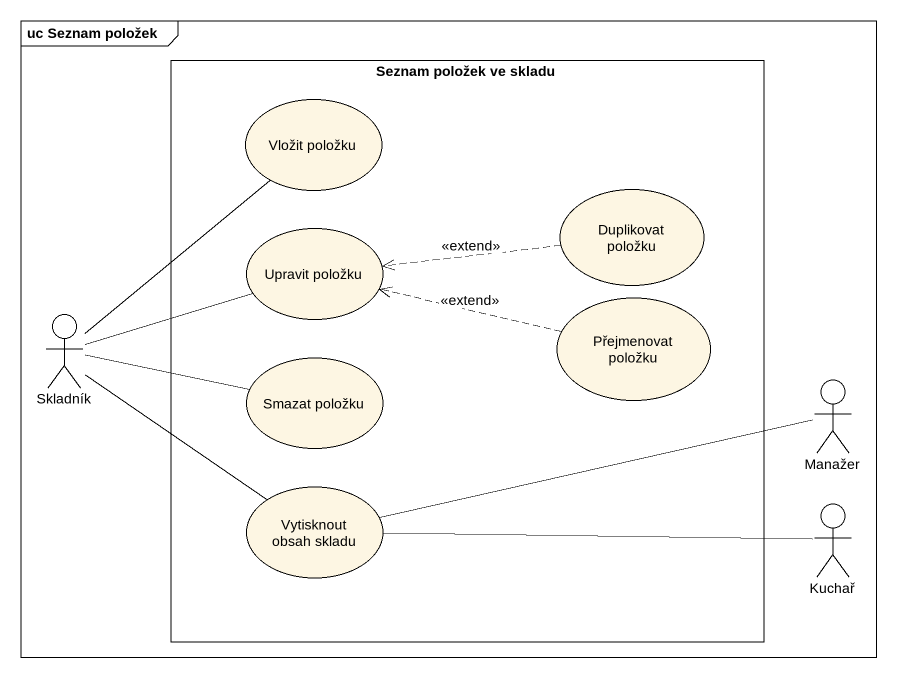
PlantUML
@startuml
mainframe uc Seznam položek
rectangle "Seznam položek ve skladu" as Seznam_položek_ve_skladu {
  usecase "Vložit položku" as Vložit_položku
  usecase "Upravit položku" as Upravit_položku
  usecase "Duplikovat položku" as Duplikovat_položku
  usecase "Přejmenovat položku" as Přejmenovat_položku
  usecase "Smazat položku" as Smazat_položku
  usecase "Vytisknout obsah skladu" as Vytisknout_obsah_skladu
}
actor Skladník
actor Manažer
actor Kuchař
Duplikovat_položku .left.> Upravit_položku : <<extend>>
Přejmenovat_položku .left.> Upravit_položku : <<extend>>
Skladník -up- Vložit_položku
Skladník -right- Upravit_položku
Skladník -right- Smazat_položku
Skladník -- Vytisknout_obsah_skladu
Manažer -left- Vytisknout_obsah_skladu
Kuchař -left- Vytisknout_obsah_skladu
@enduml
